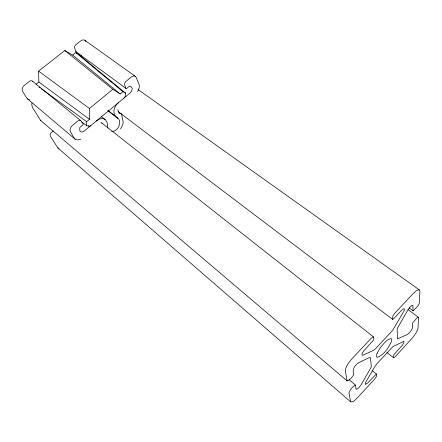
<?xml version="1.0" encoding="UTF-8"?>
<svg xmlns="http://www.w3.org/2000/svg" width="442" height="442" viewBox="0 0 442 442"><rect width="100%" height="100%" fill="white"/><g stroke="black" fill="none" stroke-linecap="round" stroke-linejoin="round"><path stroke-width="0.66" d="M123.898 98.13L125.053 96.837L125.666 93.29L125.268 92.792L122.948 91.687L120.218 93.942L112.809 89.306L89.461 108.489L89.505 119.334L86.687 121.66L86.455 124.942L86.632 125.633L89.439 126.401L90.87 125.55M31.951 102.92L31.802 104.986L32.581 107.688L40.703 120.522L347.092 380.893C350.009 380.087 352.501 376.938 353.843 374.214C351.65 369.589 354.987 365.07 358.694 362.667L369.357 357.578L370.435 357.578L371.291 366.357L371.081 367.412L361.379 384.347C360.015 386.186 358.523 389.004 356.037 389.214L355.401 385.081L349.075 379.722M36.078 84.207L38.863 82.002L38.592 71.134L64.819 50.51L72.775 55.162L120.218 93.942M81.439 55.471L80.549 56.372M53.222 131.059C51.742 132.13 49.333 133.882 50.294 136.042L57.841 147.959L350.6 401.8C353.545 402.706 355.887 398.971 357.915 397.308L374.302 379.474L376.087 377.02L376.562 375.639L376.402 374.015L372.136 370.518M72.775 55.162C75.88 50.642 77.615 53.587 80.262 55.725M120.76 113.213L120.335 113.478A1.431 0.945 -52.9 0 1 119.29 113.229L118.047 110.588A2.729 1.812 -53.1 0 1 118.008 109.511M376.402 374.015L367.639 383.081L365.274 384.418L365.241 383.308L365.877 381.965L374.805 366.65L377.236 363.401L393.004 346.517L403.933 341.323L403.767 342.964L402.38 345.23L394.27 354.197C392.336 355.943 393.264 359.705 395.662 356.23L413.242 336.942L416.353 332.384L417.988 328.583L418.535 317.378L407.983 309.588M118.008 111.439L392.634 319.373L393.723 318.704L402.016 309.903L403.734 308.754L404.38 308.842L404.286 310.284L403.54 311.825L392.678 330.279L375.49 348.843L373.551 350.296L362.97 355.197L361.921 355.119L362.125 353.55L363.617 351.02L373.468 340.174L373.866 339.395L373.761 337.285L373.087 336.909L370.982 338.5L352.373 358.318C349.318 361.943 345.694 365.943 345.307 370.877L347.092 380.893M409.154 307.98L413.154 310.897L417.331 306.665L418.723 304.615L419.32 302.991L419.9 291.25L419.314 289.875C416.624 289.56 414.701 292.322 412.867 293.902L394.529 313.483L392.783 316.262L392.634 319.373M85.803 41.438A4.569 3.392 -56.8 0 0 80.792 40.874L76.107 44.57A2.856 2.133 -56.3 0 0 74.692 48.172L75.842 51.626L126.489 88.759C127.804 87.378 130.379 84.588 131.782 87.649A3.094 2.066 -54.8 0 1 132.252 88.682L131.788 90.875L130.141 92.953L86.875 128.871C85.146 130.119 82.825 133.158 80.378 131.688A3.16 2.16 -49.8 0 1 79.842 130.672L79.731 127.622L83.019 124.699L83.057 123.55L80.991 120.898A3.1 2.144 -50 0 0 77.56 121.224L72.444 125.434A4.973 3.442 -49.4 0 0 70.416 131.666L74.029 137.948A7.912 5.409 -49.4 0 0 80.659 139.153M59.117 148.821L57.841 147.959M75.842 51.626L76.659 52.095M40.703 120.522L41.106 120.754M418.535 317.378L418.115 317.245L416.817 318.129L412.751 322.737L412.342 328.24L411.336 330.318L408.999 333.257L407.358 334.533L397.485 338.892L397.143 329.34L397.413 328.191L407.861 310.024C409.17 308.223 410.53 305.637 412.889 305.245L413.043 310.842M107.798 110.511L117.434 117.981A9.63 6.359 -51.6 0 1 119.644 123.136A7.321 4.823 -51.8 0 1 119.412 124.528A7.553 4.973 -51.7 0 1 118.511 126.992L118.456 127.092A6.21 4.083 -51.8 0 1 116.55 129.506L116.075 129.904A6.21 4.083 -51.8 0 1 113.6 131.18L113.506 131.202A7.547 4.967 -51.8 0 1 111.693 131.302M84.952 40.388L135.363 76.378M138.202 89.638L419.314 289.875M38.929 87.002L40.04 87.809M41.15 88.615L86.687 121.66M88.334 125.594L89.439 126.401M81.66 121.992L86.632 125.633M38.592 71.134L89.461 108.489M38.863 82.002L89.505 119.334M107.931 128.042A9.619 6.337 -52 0 1 107.677 126.147L107.428 123.915A17.542 11.79 -50.3 0 0 106.588 121.428L105.262 119.622L103.826 118.815A9.238 6.199 -50.9 0 0 96.417 120.953M108.097 110.677L117.876 118.29M100.92 122.296L373.645 337.014M101.5 116.638L105.262 119.622M386.927 352.478L393.413 357.617M117.047 117.71L115.992 116.76A17.282 11.415 -53.8 0 1 114.627 114.727L113.925 112.406L113.964 110.373A9.149 6.072 -53.2 0 1 118.495 102.621M64.819 50.51L112.809 89.306M355.401 385.081C352.766 386.258 349.942 389.833 349.003 392.866L350.6 401.8M32.432 81.151L80.803 120.699M81.322 56.598L125.666 93.29M75.936 52.664L122.948 91.687M27.57 98.909L75.057 139.114M125.694 88.323L124.727 84.842A3.039 2.044 -55.2 0 1 126.329 81.079L131.197 77.068A4.851 3.254 -55.6 0 1 136.158 77.411L138.937 84.113A7.735 5.138 -55 0 1 137.572 91.527M121.627 113.716L121.854 114.754A5.608 3.707 -52.4 0 1 121.909 116.279L122.915 120.683A7.89 5.177 -51.9 0 1 122.014 126.418A13.978 9.238 -51.8 0 1 120.467 128.904M29.581 99.748A7.442 5.63 -48.9 0 1 29.028 99.627M28.509 99.444A7.442 5.63 -48.9 0 1 26.487 97.715L22.575 91.372A4.674 3.575 -48.7 0 1 24.304 85.372L29.216 81.505A2.912 2.232 -49.6 0 1 32.631 81.35M101.909 123.462A2.751 1.845 -51.1 0 1 102.08 123.605M377.043 353.606L376.722 354.6A11.42 3.028 -51.8 0 0 376.893 357.103L377.291 357.291C384.142 354.97 388.595 347.755 391.452 341.406A11.387 3.017 -51.8 0 0 391.391 338.81L391.021 338.561C386.96 339.163 384.402 343.08 381.783 345.871A12.702 3.359 -51.8 0 0 378.927 349.931L377.043 353.606"/></g></svg>
